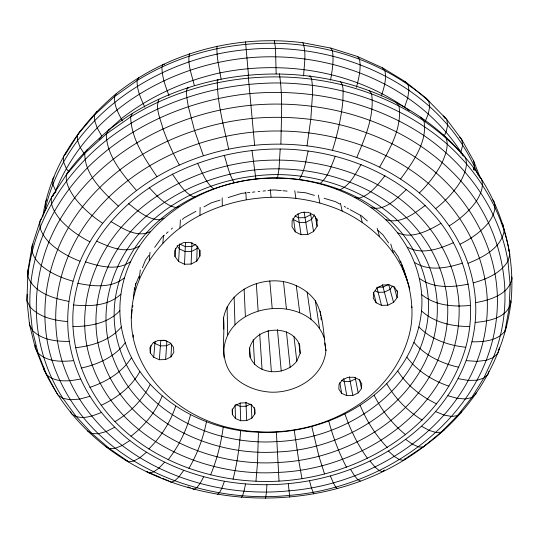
<?xml version="1.0" encoding="UTF-8"?>
<svg xmlns="http://www.w3.org/2000/svg" width="539" height="539" viewBox="0 0 539 539"><rect width="100%" height="100%" fill="white"/><g stroke="black" fill="none" stroke-linecap="round" stroke-linejoin="round"><path stroke-width="0.81" d="M280.186 149.094L279.013 168.714L277.531 177.951C228.529 177.823 178.726 196.823 145.725 233.737C122.144 260.526 109.525 297.36 115.703 332.913C128.861 406.002 207.67 446.481 276.979 441.582C346.826 438.807 420.494 389.771 428.094 316.204C431.416 280.785 416.344 245.393 390.802 221.098C360.436 192.625 318.771 178.503 277.531 177.951L276.797 178.045C202.354 176.152 119.321 230.065 119.874 310.68C120.891 382.225 191.871 430.634 258.437 432.15L257.527 462.603L255.951 481.219C203.931 478.949 151.715 459.309 114.996 421.646C85.357 390.943 68.877 347.675 73.621 304.966C87.648 196.472 207.603 137.088 308.16 151.014C359.223 157.866 409.088 182.041 440.949 223.341C467.468 258.194 477.446 304.879 465.763 347.264C440.363 435.748 343.788 485.524 255.951 481.219M258.437 432.15C331.404 436.381 413.79 388.801 421.538 310.895C424.577 276.797 410.017 242.779 385.405 219.407C356.272 192.14 316.339 178.577 276.797 178.045M409.189 110.569C355.457 71.236 284.545 59.654 219.919 72.906C184.143 80.837 150.098 96.212 121.167 118.796C101.945 136.347 80.991 152.692 66.452 174.602C65.111 183.206 70.057 190.894 74.604 197.739C82.42 207.832 92.081 216.287 102.706 223.314C177.479 131.294 328.359 117.259 419.355 192.949C456.776 224.332 479.959 273.219 475.149 322.416C471.207 362.316 450.55 399.136 421.437 426.228C348.362 493.01 230.887 503.877 146.547 452.214C107.153 427.851 76.531 387.736 69.288 341.376C62.868 299.448 76.558 256.247 102.706 223.314M199.895 256.059L199.686 250.271L196.142 245.285L190.213 242.469L183.489 242.597L177.809 245.636L174.71 250.756L175.007 256.551L178.591 261.469L184.486 264.225L191.123 264.09L196.755 261.112L199.895 256.059L200.036 250.217M43.922 367.827L43.881 369.404C108.514 508.493 306.651 535.382 423.041 447.148L425.837 445.005C471.935 411.27 504.066 359.115 510.965 302.163C516.14 250.386 499.404 196.971 465.379 157.536C378.654 54.702 211.416 48.342 108.534 130.142L106.277 133.989L84.778 153.359L66.452 174.602M401.966 264.71C409.707 284.767 414.383 306.3 410.752 327.8C405.854 353.995 391.139 377.394 371.31 394.932C333.095 427.387 279.505 438.881 230.874 428.134C185.382 418.055 142.734 384.462 133.106 337.246C123.114 286.445 155.845 238.022 199.942 215.371L200.144 207.394M196.755 261.112L197.186 246.067M35.271 345.101L35.203 347.473L43.881 369.404L57.855 395.013L62.982 398.361L76.37 416.762L91.94 433.545L109.451 448.576L128.646 461.761L133.611 461.067L139.716 457.827L146.547 452.214M317.276 220.343L314.055 215.209L308.281 212.305L301.517 212.427L295.594 215.546L292.125 220.808L292.03 226.771L295.291 231.837L301.031 234.681L307.715 234.553L313.583 231.494L317.087 226.306L316.986 218.753M280.913 143.974C281.156 120.621 283.09 96.858 279.337 73.735M56.056 191.796L54.621 192.524L51.522 197.301L40.108 221.024L32.273 245.36L27.988 269.891L26.95 300.607L29.49 324.451L35.203 347.473L38.02 353.032L46.576 374.672C55.8 382.959 69.336 381.255 80.533 379.011M29.537 322.868L29.49 324.451L32.401 330.313L38.02 353.032C47.405 362.046 61.52 361.885 73.634 360.611M27.172 294.26L26.95 300.607L29.935 306.799L32.401 330.313C41.874 340.096 56.379 341.524 69.288 341.376M68.81 301.382C53.152 298.337 33.849 292.765 27.765 276.251L27.988 269.891M191.123 264.09L191.931 242.415M184.486 264.225L185.531 242.537M266.913 484.824L266.522 491.952L265.511 498.373M178.591 261.469L179.561 244.773M179.932 227.95L180.41 219.845M170.924 356.885L173.821 352.365L173.538 347.197L170.115 342.77L164.462 340.284L158.102 340.426L152.773 343.161L149.909 347.743L150.266 352.91L153.73 357.29L159.342 359.722L165.628 359.574L170.924 356.885L171.665 344.731M361.46 388.639L361.763 383.748L358.981 379.564L353.84 377.226L347.736 377.374L342.319 379.975L339.065 384.307L338.829 389.198L341.659 393.335L346.766 395.626L352.809 395.471L358.179 392.924L361.46 388.639L359.675 379.597M175.007 256.551L175.546 248.183M165.628 359.574L166.881 341.153M159.342 359.722L160.817 340.527L166.174 340.405M240.65 430.459C239.565 446.871 237.153 463.23 233.05 479.171M397.56 292.165L394.723 287.476L389.36 284.835L382.919 284.969L377.152 287.846L373.621 292.67L373.257 298.134L376.141 302.77L381.471 305.35L387.837 305.215L393.558 302.392L397.122 297.629L397.56 292.165L397.102 290.561M162.859 243.082L163.499 235.658M153.73 357.29L155.097 341.194M303.632 75.891C303.996 64.99 306.704 53.213 302.918 42.749C237.315 34.395 168.431 52.034 116.525 93.449C79.051 124.677 49.891 168.316 42.722 217.183M150.266 352.91L150.927 345.634M149.195 260.236L150.031 252.353M139.271 278.818L140.315 269.978M133.106 337.246L133.382 334.854M131.24 317.902L132.271 309.554M134.871 289.888L135.68 283.474M133.268 298.242L134.588 287.583M132.661 307.196L132.87 305.552M217.042 46.172C216.301 57.275 219.44 68.318 221.111 79.246M223.247 426.976C221.084 443.395 216.961 459.592 210.601 474.893M307.028 145.692L310.808 119.213L312.492 94.5L312.371 85.209L311.623 78.896L310.309 75.945L309.137 76.289M27.765 276.251C33.573 222.398 64.404 173.753 106.304 140.362C155.656 101.831 218.383 82.44 280.738 82.966C341.025 84.205 401.616 104.371 447.357 144.344C479.38 173.086 502.638 211.827 509.84 254.496L507.954 261.166L510.17 284.774L509.119 308.187L504.955 331.101C497.268 340.978 483.564 341.921 471.996 341.814M44.36 213.046C63.858 120.062 155.097 57.942 246.134 49.655C338.404 40.189 441.751 85.074 477.884 174.602M330.562 80.109C332.226 70.38 334.018 60.368 332.388 50.531L330.791 48.079L302.918 42.749M245.541 484.022L244.039 491.123L242.59 495.705L241.304 497.497M308.16 151.014C305.754 160.555 304.804 171.038 299.199 179.379L297.541 179.42M325.947 350.498C323.589 377.212 295.5 393.268 270.591 392.156C257.575 391.301 244.901 386.746 235.159 377.906C218.046 362.053 225.464 338.458 223.564 317.902C228.617 291.336 258.41 277.356 283.467 281.587C295.992 284.066 307.681 290.373 315.315 300.789C323.885 315.814 323.198 333.823 325.947 350.498L324.768 343.026M206.464 421.747C203.223 438.119 197.341 454.006 188.879 468.404M461.465 411.237L461.034 412.793L457.443 415.657L441.138 432.224L423.041 447.148L418.54 446.925L412.611 444.298L405.658 439.406M356.454 87.278C358.826 78.135 361.312 68.507 359.466 59.061L357.431 56.48L330.791 48.079M473.68 169.441L474.583 166.201L473.572 160.77L461.701 139.48L446.723 119.436L443.361 115.986L445.335 118.62M332.482 150.186C337.596 133.888 341.409 117.138 342.939 100.099C342.757 93.988 344.428 86.84 340.466 81.578M476.085 392.884L475.674 394.285L471.726 397.58L457.443 415.657L451.736 416.465L444.277 415.097L435.586 411.621M190.53 414.808C186.218 431.092 178.544 446.481 168.168 459.76M488.92 371.432L488.024 374.376L483.766 378.142L471.726 397.58L465.487 398.988L457.362 398.361L447.909 395.72M499.538 347.823L497.854 353.24L493.326 357.519L483.766 378.142L477.049 380.211L468.33 380.406L458.211 378.668M504.955 331.101L506.734 325.388L506.424 323.845M189.425 53.738C187.195 64.377 192.073 75.305 194.343 85.661M54.897 193.036L55.665 190.685C90.842 104.654 185.463 54.965 275.907 56.838C348.821 58.057 423.89 92.041 463.028 155.34M324.64 339.119C308.342 289.571 218.315 303.161 224.076 357.64M404.654 107.032L407.78 97.721L408.919 90.067L408.036 84.589L405.24 81.638L382.38 67.752L357.431 56.48M175.674 406.224C170.29 422.374 160.831 437.062 148.757 449.021M224.413 481.34L221.805 488.327L219.393 492.801L217.345 494.506M381.336 95.942C383.997 87.83 386.82 79.071 384.819 70.501L382.38 67.752M335.325 156.195C331.303 165.588 328.5 176.603 320.274 183.307L317.734 183.179M135.498 284.942L138.934 276.399M142.363 267.856L145.483 260.094L148.872 255.392M425.318 121.228L428.33 113.877L429.698 106.479L428.761 101.015L425.655 97.828L405.24 81.638L403.751 81.537M158.931 99.109C154.929 108.723 160.75 119.328 162.96 128.76C167.427 141.231 172.911 153.319 179.292 164.921M356.831 157.348C365.166 137.398 374.686 115.71 371.587 93.645L369.249 90.471M296.8 361.13L300.156 353.355L299.691 345.182C291.451 323.198 254.287 326.169 249.422 349.056L250.143 357.216C257.831 375.515 285.434 376.161 296.8 361.13L293.957 336.471M162.131 396.091C155.69 412.032 144.465 425.783 130.937 436.28M498.171 350.774L499.195 348.558M65.286 154.518L80.095 131.152M52.809 196.297L54.621 192.524M444.311 135.761L446.137 131.994L447.693 124.886L446.723 119.436L425.655 97.828L424.227 97.606M132.506 113.318L130.654 116.896L106.277 133.989C106.594 156.128 122.751 174.393 136.428 190.382M150.112 384.523C142.64 400.174 129.731 412.753 114.996 421.646M203.729 476.793L200.03 483.571L196.661 487.862L193.865 489.412L192.497 488.597M138.732 77.636L137.095 80.56L114.524 96.616L94.581 114.847L77.535 134.885L77.542 140.423L80.176 147.423L84.448 154.053M460.205 153.123L460.993 151.722L462.698 144.917L461.701 139.48L459.673 137.344M361.096 164.496C355.538 173.686 350.478 184.695 340.338 189.627L336.963 189.229M379.665 167.016C390.061 148.602 402.343 127.676 398.948 105.772L396.152 102.41M33.108 243.999L32.273 245.36C30.541 253.337 35.749 260.249 41.173 265.478C50.356 273.145 61.426 277.996 72.886 281.163M197.995 247.091L197.119 248.513L191.594 251.45L185.093 251.578L179.319 248.856L177.129 245.824M87.379 149.222L84.778 153.359C84.434 174.906 103.643 192.538 118.29 206.066M116.525 93.449L114.524 96.616C113.972 105.381 118.351 113.473 122.454 120.918M139.837 371.647C131.361 386.928 116.889 398.072 101.204 405.281M41.732 218.47L40.108 221.024C38.464 229.243 43.706 236.392 48.887 242.166C57.734 250.682 68.52 256.766 79.907 261.193M46.718 199.902L45.444 201.896L45.364 207.414L46.091 208.916M69.336 170.149L51.522 197.301C50.006 205.723 55.16 213.134 60.045 219.454C68.44 228.779 78.755 236.075 89.872 241.802M54.116 176.94L52.876 178.8L52.809 184.331L55.665 190.685M96.892 111.405L94.581 114.847L94.628 120.392L97.094 127.689L101.844 136.226L99.176 139.311M314.533 214.893L311.535 219.373L305.788 222.385L299.239 222.499L293.62 219.696L292.818 218.45M66.344 152.301L63.589 156.337L63.555 161.868L66.317 168.552L68.783 171.894M251.895 418.102L254.873 413.925L254.846 409.162L251.794 405.092L246.525 402.822L240.455 402.97L235.24 405.51L232.289 409.734L232.383 414.498L235.469 418.527L240.711 420.75L246.714 420.595L251.895 418.102L251.235 404.553M154.68 247.34L161.943 237.275L164.422 235.105M131.509 357.626C122.07 372.429 106.21 381.902 89.858 387.352M183.718 470.399L178.941 476.874L174.636 480.903L171.099 482.23L169.192 481.192M392.507 286.034L390.02 289.396L384.415 292.178L378.176 292.313L375.184 290.851M400.612 178.961C412.47 162.758 427.865 141.919 423.937 120.689L420.743 117.104M384.961 175.68C377.879 184.56 370.502 194.977 359.001 198.17L354.864 197.422M125.297 342.642C114.969 356.872 97.943 364.425 81.2 368.083M419.355 192.949C428.465 183.988 436.374 173.821 442.209 162.421C445.43 154.821 448.933 146.365 446.177 138.072L442.64 134.231M121.383 326.917C110.239 340.453 92.317 345.87 75.473 347.729M164.584 462.186L158.762 468.276L153.541 471.955L149.276 472.999L146.251 471.409L160.865 477.594M406.46 189.452C397.027 198.035 385.264 211.531 371.108 207.562M119.874 310.68C108.029 323.407 89.528 326.486 72.893 326.58M166.275 233.481L168.134 231.858M171.234 229.156L172.467 228.071M182.377 219.413L184.237 217.79L195.933 211.322M435.653 208.674C445.517 200.906 454.289 191.749 460.845 181.003C464.503 173.848 468.283 165.621 465.379 157.536C383.195 64.606 233.805 53.287 130.654 116.896C131.294 139.15 144.89 158.675 156.862 176.576M384.307 470.028L382.407 471.625L379.247 470.641L375.029 467.057L370.03 461.094M120.884 294.186C108.454 306.004 89.75 306.563 73.621 304.966M444.345 429.745L441.138 432.224L436.011 432.487L429.293 430.452L421.437 426.228M425.217 205.467C414.12 213.572 399.898 224.844 385.405 219.407M124.469 277.726C111.586 288.513 93.092 286.418 77.778 283.258M449.304 225.848C459.7 219.306 469.173 211.248 476.335 201.209C480.39 194.539 484.318 186.555 481.314 178.692L478.288 175.377M406.44 457.995L425.837 445.005M129.832 440.552L122.043 445.585L115.083 448.307L109.451 448.576L105.509 446.433M130.633 261.59C117.441 271.232 99.641 266.394 85.411 261.846M440.949 223.341C428.283 230.652 412.167 239.464 397.533 232.707M460.178 244.147C470.891 238.838 480.889 231.945 488.55 222.668C492.949 216.496 496.911 208.748 493.852 201.135L492.282 199.356M203.978 206.875L211.295 202.832L220.094 200.084M139.332 246.087C125.991 254.455 109.41 246.855 96.515 241.142M404.263 459.262L405.746 458.46L403.388 460.313L399.547 459.673L394.447 456.533L388.451 451.062M195.886 244.349L191.783 246.539L185.328 246.66L179.608 243.958M310.733 214.657L305.04 217.655L298.545 217.769L295.062 216.024M171.018 343.491L166.571 345.762L160.406 345.903L154.902 343.498L153.932 342.258M114.659 427.286L105.967 431.638L98.213 433.767L91.94 433.545L87.574 431.045M250.467 404.109L246.114 406.217L240.226 406.372L235.812 404.479M355.484 378.904L350.215 381.423L344.286 381.572L341.416 380.271M150.475 231.521C137.149 238.46 122.366 228.179 110.98 221.59M468.196 263.254C483.139 257.244 501.061 248.102 504.228 230.685L502.927 224.453L501.856 223.193M199.942 215.371C243.722 193.05 297.211 191.008 342.204 211.066C374.41 226.057 401.407 254.01 409.748 289.173M453.447 242.678C439.386 248.903 421.916 255.149 407.322 247.172M163.896 218.187L159.699 219.845C147.518 219.38 137.674 210.89 128.626 203.614M101.244 412.51C92.169 416.209 80.284 420.797 71.599 413.858L70.575 411.816M473.336 282.867C486.542 279.175 500.482 273.334 507.954 261.166C499.316 209.671 466.659 164.631 423.944 135.558C373.042 101.595 310.289 88.127 249.692 93.604C189.384 99.796 130.519 124.9 87.325 167.946C51.252 204.564 28.25 254.907 29.935 306.799C39.387 317.363 54.102 320.429 67.638 321.547M179.393 206.383L175.849 207.535C164.55 205.197 156.795 195.536 149.175 187.626M228.091 197.584L241.688 193.339L245.797 192.895M462.59 263.066C447.363 267.964 429.044 271.616 414.653 262.52M89.797 396.367L79.529 399.103L70.373 399.776L62.982 398.361C28.116 344.899 27.711 274.189 60.045 219.454C99.499 152.443 174.737 112.786 250.77 105.287C327.18 98.105 408.845 122.791 460.845 181.003C503.372 228.462 517.231 298.06 493.326 357.519L486.212 360.315L476.981 361.386L466.296 360.638M108.534 130.142L109.969 129.771M196.681 196.371L193.885 197.079C183.927 192.713 178.422 182.418 172.264 174.023M475.634 302.682C489.816 300.021 508.796 294.725 512.05 278.434L511.727 276.884M215.452 188.374L213.471 188.731C205.507 182.263 202.085 171.954 197.449 163.128M468.337 284.087C452.208 287.469 433.491 288.581 419.463 278.441M475.149 322.416C488.624 321.257 507.785 317.882 510.965 302.163L510.649 300.621M247.441 192.719L249.901 192.457M252.367 192.194L254.832 191.931M258.12 191.581L259.764 191.406M263.045 191.055L265.511 190.793M267.977 190.523L273.724 189.91L281.27 190.584M235.327 182.573L234.222 182.674C229.075 174.333 227.209 164.442 224.217 155.219M470.715 305.37C453.966 307.095 435.269 305.748 421.747 294.658M377.664 287.226L383.081 287.112L388.639 284.343L393.558 302.392M469.806 326.54C452.733 326.506 434.427 322.841 421.538 310.895M188.677 87.924L187.35 87.83L186.46 90.99L186.777 97.337L188.3 106.486L194.532 130.425L203.344 155.67M164.462 64.404L163.169 64.303L161.929 67.025C161.943 76.983 165.574 86.496 169.017 95.713M282.948 190.732L287.139 191.109M297.191 192.005L305.573 192.753L314.453 195.401M465.763 347.264C448.65 345.411 431.052 339.59 418.911 326.883M458.756 367.241C441.892 363.542 425.278 355.747 413.965 342.373M255.917 179.103L251.996 150.502M324.134 198.285L335.433 201.653L339.813 204.045M187.808 486.919L190.213 487.68M218.349 80.122L217.271 79.732C217.123 103.151 223.928 126.18 228.597 149.013M448.987 386.194C432.662 380.655 417.267 371.101 406.857 357.155M162.401 478.241L168.559 480.849M436.705 403.886C421.188 396.549 407.188 385.459 397.742 371.021M360.321 481.024L357.876 479.744L354.561 475.809L350.593 469.435M125.156 459.915L128.646 461.761M344.185 206.437L345.64 207.232M347.103 208.027L348.558 208.822M350.02 209.624L361.682 215.998L367.322 220.99M422.145 420.11C407.713 411.041 395.249 398.638 386.786 383.788M428.761 101.015C349.959 30.763 225.538 25.299 137.095 80.56C136.825 90 140.942 98.859 144.863 107.227M405.577 434.697C392.486 423.991 381.646 410.502 374.207 395.309M337.367 488.442L335.649 486.933L333.257 482.708L330.36 476.018M377.974 230.416L382.993 234.849L388.599 242.934M387.258 447.491C375.764 435.29 366.594 420.932 360.193 405.443M461.559 153.413L463.52 156.02M473.343 169.057L474.327 170.358M393.739 250.345L398.409 257.076L400.437 262.574M367.47 458.366C357.808 444.843 350.316 429.805 344.967 414.087M313.765 493.825L311.347 487.728L309.527 480.801M346.476 467.232C338.856 452.598 333.035 437.055 328.75 421.127M473.572 160.77L480.458 178.348M402.761 268.853L407.396 281.419L407.551 283.042M403.199 268.254L404.061 270.585M404.708 273.226L405.86 276.352M324.552 474.003L318.886 456.135L311.758 426.511M400.578 260.876L403.435 270.315M411.479 306.213L411.937 307.749M390.768 244.019L393.275 252.515M393.948 286.31L397.122 297.629M377.185 228.246L379.443 236.345M274.317 40.627L275.51 48.476L276.15 73.931M382.447 284.707L387.837 305.215M360.429 215.176L362.269 222.358M376.889 287.24L381.471 305.35M373.54 292.199L376.141 302.77M340.419 203.183L342.204 211.066M355.181 377.34L358.179 392.924M318.354 195.071L319.829 202.88M301.975 478.619L298.7 460.293L294.22 430.162M349.346 376.734L352.809 395.471M315.382 216.665L317.087 226.306M343.734 378.439L346.766 395.626M339.833 382.602L341.659 393.335M310.457 213.013L313.583 231.494M304.117 211.854L307.715 234.553M315.315 300.789L319.58 328.494M294.752 190.644L295.857 198.136M297.939 213.626L301.031 234.681M307.142 291.949L311.084 319.445M293.62 219.696L295.291 231.837M296.248 285.367L299.745 312.708M289.739 497.147L288.311 483.746M298.95 343.363L300.156 353.355M320.2 311.171L320.752 315.928M320.934 317.518L321.21 319.897M283.467 281.587L286.431 308.847M286.431 331.808L290.157 367.349M270.288 189.539L271.056 197.031M254.617 145.085L248.129 75.002M248.479 75.056L245.514 41.773M508.54 248.27L508.769 250.75M277.437 329.639L281.257 371.101M269.796 280.934L272.175 308.2M268.152 330.353L271.407 371.863M256.321 283.474L258.12 310.821M259.71 333.863L262.062 369.511M276.372 432.049L279.02 481.031M245.824 192.086L246.256 199.619M253.209 339.604L254.597 364.384M254.536 407.565L254.873 413.925M249.678 347.999L250.143 357.216M244.113 288.985L245.386 316.494M245.946 402.222L246.714 420.595M240.111 403.165L240.711 420.75M234.128 297.023L234.977 324.754M235.098 404.957L235.469 418.527M232.248 408.933L232.383 414.498M227.114 306.927L227.66 334.914M222.176 197.928L222.29 205.804M223.564 317.902L223.685 329.107M437.196 302.999C441.219 388.424 356.427 449.068 277.592 451.958C204.84 457.085 121.982 414.99 107.719 338.337C101.015 300.937 114.194 262.095 138.961 233.852C168.579 200.596 211.322 181.043 255.203 175.97C335.514 165.588 431.752 214.69 437.196 302.999M447.653 305.31C451.298 395.653 361.514 459.349 278.158 462.455C201.229 467.865 113.54 423.748 97.923 342.804C90.545 303.161 104.357 261.846 130.553 231.783C162.023 196.243 207.603 175.364 254.381 169.953C301.604 165.109 350.909 175.822 389.805 203.627C422.354 227.31 445.645 264.602 447.653 305.31M487.269 300.108C490.753 406.574 387.548 483.335 289.025 490.813C197.166 500.401 91.556 454.593 62.194 361.379C46.664 311.589 59.957 256.012 92.061 215.64C131.139 166.699 191.682 138.294 253.33 132.075C315.288 126.395 380.325 142.835 428.35 183.368C462.347 212.555 485.484 254.934 487.269 300.108M459.08 306.125C462.26 401.885 367.025 469.024 278.65 472.373C197.065 478.093 104.094 431.685 86.927 346.018C78.775 303.848 93.247 259.744 121.019 227.62C154.531 189.479 203.277 167.083 253.29 161.296C303.787 156.108 356.542 167.622 398.045 197.517C432.628 222.863 457.247 262.742 459.08 306.125M497.362 296.039C500.347 407.322 392.635 487.512 289.51 495.368C193.4 505.387 83.181 457.517 51.973 360.274C35.352 308.038 48.921 249.523 82.447 206.888C123.33 155.117 187.08 125.008 252.016 118.452C317.276 112.469 385.803 129.96 436.166 172.931C471.753 203.803 495.786 248.533 497.362 296.039"/></g></svg>
